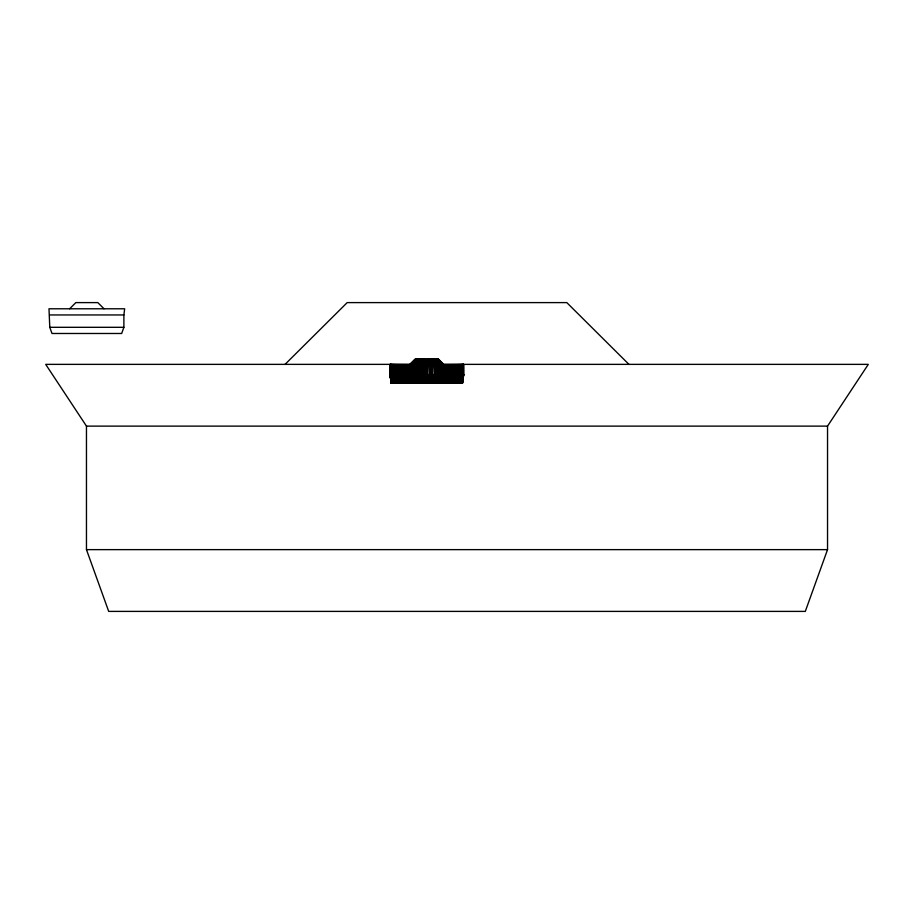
<?xml version="1.0" encoding="UTF-8"?>
<svg xmlns="http://www.w3.org/2000/svg" width="914" height="914" viewBox="0 0 914 914"><rect width="100%" height="100%" fill="white"/><g stroke="black" fill="none" stroke-linecap="round" stroke-linejoin="round"><path stroke-width="1.37" d="M419.423 359.305L415.082 364.366L418.589 359.305L414.499 364.366L418.098 359.305L413.425 364.366L417.23 359.305L412.934 364.366L416.853 359.305L412.077 364.366L416.498 359.305L411.7 364.366L416.19 359.305L411.357 364.366L415.927 359.305L410.215 364.366L415.185 359.305L438.503 359.305L443.553 364.366L438.526 359.305L443.576 364.366L438.183 359.305L442.902 364.366L442.833 383.229L443.976 374.58L443.976 364.366M443.976 374.58L443.93 383.229L445.072 374.58L445.072 364.366M445.072 374.58L444.992 383.229L446.158 374.58L446.158 364.366M446.158 374.58L446.043 383.229L447.209 374.58L447.209 364.366M447.209 374.58L447.06 383.229L448.237 374.58L448.237 364.366M448.237 374.58L448.066 383.229L449.242 374.58L449.242 364.366M449.242 374.58L449.037 383.229L450.225 374.58L450.225 364.366M450.225 374.58L449.985 383.229L451.173 374.58L451.173 364.366M430.905 364.366L429.911 383.229L429.66 364.366L428.255 359.305L428.106 364.366L427.546 359.305L427.272 364.366L426.849 359.305L426.427 364.366L426.015 359.305M451.173 374.58L450.899 383.229L452.099 374.58L452.099 364.366M452.099 374.58L451.79 383.229L452.99 374.58L452.99 364.366M452.99 374.58L452.659 383.229L453.858 374.58L453.858 364.366M453.858 374.58L453.481 383.229L454.692 374.58L454.692 364.366M454.692 374.58L454.281 383.229L455.492 374.58L455.492 364.366M455.492 374.58L455.046 383.229L456.269 374.58L456.269 364.366M407.016 364.366L407.016 374.58L408.695 383.229L409.164 364.366M456.269 374.58L455.778 383.229L457 374.58L457 364.366M410.397 364.366L415.356 359.305L410.169 364.366L415.253 359.305L410.329 364.366L409.769 383.229L409.164 374.58M457 374.58L456.474 383.229L457.697 374.58L457.697 364.366M411.391 364.366L410.854 383.229L410.272 374.58M457.697 374.58L457.137 383.229L458.36 374.58L458.36 364.366M412.534 364.366L411.963 383.229L411.391 374.58M458.36 374.58L457.765 383.229L458.988 374.58L458.988 364.366M413.699 364.366L413.082 383.229L412.534 374.58M458.988 374.58L458.36 383.229L459.582 374.58L459.582 364.366M414.876 364.366L414.225 383.229L413.699 374.58M459.582 374.58L458.908 383.229L460.142 374.58L460.142 364.366M416.064 364.366L415.379 383.229L414.876 374.58M417.264 364.366L416.556 383.229L416.064 374.58M460.142 374.58L459.422 383.229L460.656 374.58L460.656 364.366M421 359.305L418.418 364.366L417.732 383.229L417.264 374.58M460.656 374.58L459.902 383.229L461.124 374.58L461.124 364.366M419.697 364.366L418.932 383.229L418.475 374.58M420.931 364.366L420.132 383.229L419.697 374.58M461.124 374.58L460.336 383.229L461.57 374.58L461.57 364.366M422.165 364.366L421.343 383.229L420.931 374.58M461.57 374.58L460.725 383.229L461.958 374.58L461.958 364.366M423.411 364.366L422.554 383.229L422.165 374.58M461.958 374.58L461.09 383.229L462.324 374.58L462.324 364.366M426.427 359.305L425.581 364.366L425.433 359.305L424.747 364.366L423.776 383.229L423.411 374.58M425.913 364.366L424.999 383.229L424.656 374.58M462.324 374.58L461.399 383.229L462.633 374.58L462.633 364.366M427.158 364.366L426.232 383.229L425.913 374.58M428.415 364.366L427.455 383.229L427.158 374.58M462.633 374.58L461.673 383.229L462.907 374.58L462.907 364.366M429.66 374.58L428.689 383.229L428.415 374.58M435.818 364.366L435.818 374.58L434.767 383.229L434.607 364.366L431.637 359.305L433.008 364.366L430.985 359.305L432.219 364.366L431.134 383.229L430.905 374.58M462.907 374.58L461.901 383.229L463.135 374.58L463.135 364.366M433.373 364.366L432.356 383.229L432.139 374.58M434.607 374.58L433.567 383.229L433.373 374.58M463.135 374.58L462.096 383.229L463.329 374.58L463.329 364.366M437.029 364.366L437.029 374.58L435.955 383.229L435.818 374.58M438.229 364.366L438.229 374.58L437.143 383.229L437.029 374.58M439.406 364.366L439.406 374.58L438.309 383.229L438.229 374.58M463.672 364.366L463.649 374.58L462.244 383.229L463.329 374.58M123.881 314.953L124.67 308.783L48.99 308.783L49.779 327.303L51.995 333.484L121.665 333.484L123.881 327.303L123.881 314.953L49.779 314.953M440.571 364.366L440.571 374.58L439.463 383.229L439.406 374.58M441.725 364.366L441.725 374.58L440.605 383.229L440.571 374.58M442.867 374.58L441.736 383.229L441.725 374.58M462.347 383.229L463.478 374.58M390.278 364.366L390.278 374.58L391.455 383.229L390.152 374.58L391.341 383.229L390.027 374.58L463.649 374.58L462.438 383.229L391.283 383.229L390.027 374.58L390.072 364.366M463.672 374.58L462.438 383.229L463.581 374.58L463.478 364.366M418.418 364.366L421.423 359.305L419.149 364.366L422.051 359.305L420.68 364.366L422.702 359.305L421.468 364.366L423.376 359.305L422.279 364.366L424.05 359.305L423.091 364.366L424.736 359.305L423.913 364.366L425.433 359.305M827.536 549.634L805.303 611.397L108.697 611.397L86.464 549.634L86.464 426.118L45.7 364.366L868.3 364.366L827.536 426.118L827.536 549.634L86.464 549.634M419.903 364.366L422.051 359.305M418.452 359.305L419.206 359.293L416.338 364.366L420.212 359.305L417.698 364.366L420.806 359.305L419.743 359.305M415.699 364.366L419.103 359.305M417.618 359.305L413.939 364.366L418.098 359.305M412.488 364.366L416.853 359.305M411.197 364.366L414.031 361.327M415.356 359.305L410.329 364.366L415.699 359.305L410.923 364.366L414.922 360.31M410.58 364.366L415.504 359.305M69.635 308.783L75.851 302.603L97.809 302.603L104.025 308.783M285.065 364.366L347.194 302.603L566.806 302.603L628.935 364.366M433.887 359.305L432.79 359.305L436.001 364.366L433.476 359.305L436.686 364.366L434.047 359.305L437.36 364.366L434.596 359.305L439.2 364.366L435.795 359.305M427.661 359.305L430.791 359.305M422.942 359.305L425.25 359.305M49.779 327.303L123.881 327.303M86.464 426.118L827.536 426.118M443.427 364.366L437.772 359.305L442.342 364.366L437.498 359.305L441.999 364.366L437.189 359.305L441.622 364.366L436.846 359.305L440.754 364.366L436.458 359.305L440.262 364.366L436.035 359.293L439.748 364.366L435.59 359.305M438.503 359.305L443.53 364.366M437.772 359.305L442.902 364.366M438.183 359.305L443.119 364.366M438.709 360.31L442.49 364.366M436.846 359.305L441.211 364.366M434.596 359.305L438 364.366M432.893 359.305L435.281 364.366L432.276 359.305L434.538 364.366M431.637 359.305L433.784 364.366M432.219 364.366L430.323 359.305L431.419 364.366L429.637 359.305L430.597 364.366L428.952 359.305L429.774 364.366M405.965 364.366L405.965 374.58L407.655 383.229L407.016 374.58M404.948 364.366L404.948 374.58L406.627 383.229L405.965 374.58M403.954 364.366L403.954 374.58L405.633 383.229L404.948 374.58M402.994 364.366L402.994 374.58L404.662 383.229L403.954 374.58M402.057 364.366L402.057 374.58L403.714 383.229L402.994 374.58M401.143 364.366L401.143 374.58L402.788 383.229L402.057 374.58M400.263 364.366L400.263 374.58L401.897 383.229L401.143 374.58M399.407 364.366L399.407 374.58L401.04 383.229L400.263 374.58M398.595 364.366L398.595 374.58L400.206 383.229L399.407 374.58M397.807 364.366L397.807 374.58L399.407 383.229L398.595 374.58M397.053 364.366L397.053 374.58L398.641 383.229L397.807 374.58M396.333 364.366L396.333 374.58L397.91 383.229L397.053 374.58M395.659 364.366L395.659 374.58L397.213 383.229L396.333 374.58M395.008 364.366L395.008 374.58L396.55 383.229L395.659 374.58M394.402 364.366L394.402 374.58L395.922 383.229L395.008 374.58M393.831 364.366L393.831 374.58L395.339 383.229L394.402 374.58M393.294 364.366L393.294 374.58L394.779 383.229L393.831 374.58M392.792 364.366L392.792 374.58L394.265 383.229L393.294 374.58M392.334 364.366L392.334 374.58L393.797 383.229L392.792 374.58M391.923 364.366L391.923 374.58L393.363 383.229L392.334 374.58M391.546 364.366L391.546 374.58L392.963 383.229L391.923 374.58M391.215 364.366L391.215 374.58L392.609 383.229L391.546 374.58M390.918 364.366L390.918 374.58L392.289 383.229L391.215 374.58M390.666 364.366L390.666 374.58L392.015 383.229L390.918 374.58M390.449 364.366L390.449 374.58L391.786 383.229L390.666 374.58M390.278 374.58L391.592 383.229L390.449 374.58M428.255 359.305L428.94 364.366M408.695 383.229L408.078 364.366M391.341 383.229L390.072 374.58L391.283 383.229"/></g></svg>
